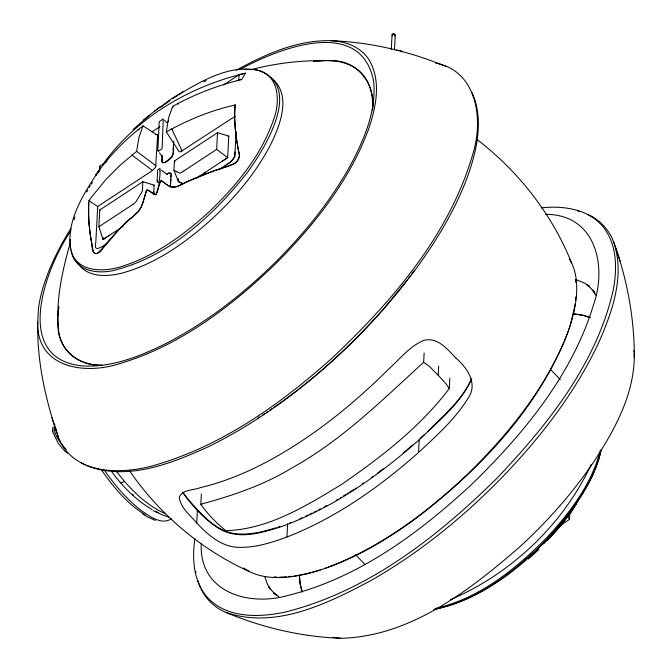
<?xml version="1.0" encoding="UTF-8"?>
<svg xmlns="http://www.w3.org/2000/svg" width="672" height="672" viewBox="0 0 672 672"><rect width="100%" height="100%" fill="white"/><g stroke="black" fill="none" stroke-linecap="round" stroke-linejoin="round"><path stroke-width="1.01" d="M435.708 63.134C477.7 70.93 483.622 120.624 472.702 154.535C449.173 235.41 391.81 301.812 331.691 358.462C281.19 403.477 224.255 444.209 158.836 463.991C125.152 474.776 73.853 476.759 58.397 437.245C43.982 395.623 34.457 350.826 38.716 306.608C39.883 298.696 41.866 290.926 44.352 283.332C50.77 263.928 60.228 245.65 70.972 228.304M234.62 115.223L234.646 112.711M234.822 108.1L235.032 104.908L234.73 109.964M235.032 105.092C211.873 109.99 187.774 120.019 166.32 131.888L179.054 151.62L180.306 151.906L235.276 116.189M394.825 36.103L395.262 35.078L394.699 35.137M70.106 239.316L70.207 245.725M88.528 208.547L88.528 213.772M234.646 112.568L234.721 110.107M88.536 208.404L88.612 206.077M170.528 185.455L170.612 183.28M178.34 179.138L178.475 181.709L183.019 183.742M70.081 243.407C61.916 272.42 54.944 303.4 59.018 333.648C59.774 337.05 60.875 340.376 62.404 343.51M372.481 110.368C373.044 100.892 372.112 91.014 367.912 82.387M88.612 205.934L88.712 203.952M170.52 185.564L170.293 187.127L170.755 180.306M58.733 307.314L57.75 317.285L57.935 326.483M170.638 182.599L170.671 182.028M178.349 178.92L178.382 181.524L181.348 183.019M372.532 109.486C376.085 84.89 357.42 59.716 331.397 60.74M171.007 175.736C172.158 172.385 168.554 172.418 166.832 174.418M162.238 156.929L162.28 156.106M170.705 181.339L170.73 180.886M171.007 175.846L170.814 179.281M173.258 149.369C176.501 156.038 159.02 170.646 162.221 157.13M155.593 134.543L157.147 134.425L157.634 135.391L155.602 167.202L152.485 170.52L97.692 206.506L95.802 242.399C92.786 253.764 102.883 246.221 107.167 243.121M99.624 171.133L99.884 166.118L106.848 161.549M106.798 237.048L103.043 239.476L98.876 226.741L99.75 210.025L142.842 181.726L154.106 185.144L153.737 192.318M103.144 237.527L103.043 239.476L103.832 238.98M142.842 181.726L142.388 190.848L141.456 192.746M162.288 155.904L161.977 162.128L162.8 162.943L164.959 162.296L171.52 157.5L172.981 154.669L173.678 141.414L173.603 142.825M173.275 149.167L173.359 147.529M173.443 145.891L173.527 144.262M419.252 439.177L418.555 452.474C380.268 486.394 337.781 516.583 290.102 535.794C273.664 542.035 256.393 547.848 238.585 547.336C221.424 546.958 207.866 534.82 196.745 523.001L197.442 509.704L188.42 499.758L182.641 491.954M184.044 170.806L216.653 149.394L217.526 132.695L228.791 136.105L227.665 157.584L204.515 172.872M449.828 378.218L449.282 388.525C420.227 427.09 381.083 457.153 341.611 484.403C306.39 505.756 268.204 529.586 225.809 530.636C216.367 523.068 207.724 514.189 200.819 504.252L201.365 493.945M235.049 151.964L234.612 156.962L230.748 161.776M236.132 131.317L234.805 156.584L232.697 159.869M237.098 80.926L238.812 79.8L239.072 74.726L245.608 73.172L241.651 79.514C217.61 85.411 194.267 94.34 172.645 106.428L168.563 118.079L166.32 131.888M286.927 537.02L287.624 523.723M391.297 49.442L392.062 34.91C392.137 33.071 395.228 33.449 395.27 35.146L394.506 49.703M200.819 504.252C232.655 495.575 264.298 484.999 292.606 467.519C342.065 440.118 382.259 399.991 423.646 362.267L424.133 352.985M449.282 388.525L445.796 383.51L438.22 375.304L438.707 366.03M559.432 526.05L569.486 519.456L569.89 511.72M153.703 192.872L153.611 194.578L153.737 192.226M153.728 192.452L153.779 191.444M159.936 171.041L160.037 168.37L157.634 169.957L157.13 180.692M170.78 179.861L170.831 178.954M170.755 180.432L170.797 179.626M217.526 132.695L174.443 160.978L173.972 170.327L176.618 171.738M234.797 108.536L234.646 117.936M52.668 430.088L52.979 426.989M88.687 204.372L88.738 219.206M159.936 171.125C160.364 172.108 159.247 188.496 157.122 180.768M170.948 176.879C172.813 173.082 169.184 171.755 166.916 174.367M88.704 204.187L88.738 203.532M88.721 203.792L88.956 200.684L91.283 197.392L106.336 179.038L120.162 165.186L136.66 151.351L138.911 137.533L143.002 125.874L157.634 135.391M88.754 203.255L88.788 202.826M572.351 508.351L571.343 512.215L566.101 517.264M57.784 316.411L58.834 306.667M575.912 296.915L575.56 300.594M88.956 200.752L97.692 206.506M99.884 166.118L99.59 169.084L95.659 175.375L99.128 171.662M194.93 538.532C191.814 559.146 193.452 582.968 208.673 598.744C228.455 618.66 259.946 617.442 285.323 612.041C367.92 591.335 437.514 536.92 497.07 478.094C547.856 424.712 596.568 363.46 613.225 290.119C617.131 269.388 617.282 245.633 604.01 228.026C589.646 209.11 563.413 205.372 541.288 207.892M574.946 305.113L575.182 303.593M162.985 181.927L160.868 180.44L155.879 194.956L146.84 189.655L145.127 195.182M574.829 305.878L570.965 322.728M601.196 449.425L599.147 458.035L595.09 469.552M600.936 450.509C598.08 464.419 592.116 477.498 585.026 489.737M600.172 450.853C591.637 484.285 569.99 512.576 546.924 537.491C516.239 568.638 480.001 598.021 436.582 608.185M144.665 196.762L143.27 201.978M144.732 196.535L145.06 195.401M163.943 182.591C158.248 176.291 158.953 190.604 156.534 193.301M145.177 195.023L141.28 206.976M156.593 193.091C154.938 198.946 146.353 184.346 145.74 193.158M570.209 325.24C574.778 310.901 577.828 295.73 576.349 280.627C575.719 274.646 574.283 268.708 571.712 263.248C552.224 214.46 518.918 171.763 477.372 139.768M145.261 194.729L145.606 193.612M143.203 202.213L140.96 207.589L138.323 211.495M569.402 327.785L570.73 323.669M568.546 330.347L569.915 326.231M471.786 378.563C461.009 403.217 438.9 420.622 420.101 439.018M74.021 219.845L74.953 217.081M567.638 332.934L569.05 328.818M568.134 331.422L564.623 340.822M471.408 379.159C461.891 400.109 443.671 415.464 427.736 431.441M567.176 334.051C537.457 409.634 478.716 470.644 414.952 519.162C381.839 543.161 345.626 564.295 305.584 574.098C287.129 578.264 266.633 580.146 249.144 571.469C200.92 549.629 159.23 514.097 129.318 470.476M578.122 499.649L577.567 500.959M591.259 464.344C563.296 524.437 511.35 573.678 450.509 599.626M563.984 342.065C542.665 391.499 508.057 434.137 470.047 471.769C428.148 511.963 380.436 547.882 325.559 568.168M594.124 471.71C581.305 500.514 561.162 525.47 538.826 547.47C509.342 575.014 475.154 601.625 434.574 609.269M576.803 502.622L577.256 501.648M577.164 501.85L575.938 504.319M576.752 502.715L573.854 507.805M141.17 207.194L137.894 211.999L133.3 216.308M575.887 504.412L574.199 507.276M86.68 191.932L87.721 190.142M583.918 491.618C549.032 545.177 497.876 595.283 433.759 609.521M71.039 230.555C45.688 267.212 11.164 359.461 83.059 365.963C112.375 367.475 140.549 356.126 166.32 343.316C207.236 322.182 243.869 293.437 276.528 261.114C304.601 232.991 329.96 201.835 349.44 167.11C363.586 140.792 376.74 111.426 373.582 80.833C360.402 15.473 277.032 48.964 239.66 69.712M89.275 187.446L90.308 185.766M141.263 193.057L135.652 202.205L133.644 203.935M91.367 184.069L92.442 182.381M573.308 508.62L573.93 507.688M573.367 508.536L572.578 509.695M573.14 508.864L572.788 509.384M97.02 173.477C81.388 197.308 63.034 226.615 72.576 256.007C78.901 271.698 98.498 273.764 113.005 270.614C168.151 256.964 212.755 216.367 247.111 172.788C264.869 148.487 304.592 84.941 257.317 70.073C228.934 64.756 201.566 80.909 178.273 94.979M572.662 509.569L571.914 510.644M572.032 510.485L571.267 511.577M95.659 175.375C108.662 156.484 124.816 139.826 143.002 125.874M570.662 512.425L569.545 513.988M570.175 513.114L569.856 513.559M569.73 513.736L569.243 514.408M413.935 270.942L411.709 273.991M54.877 424.175C52.08 433.6 60.505 442.781 66.142 449.644M568.806 515.012L568.294 515.718M568.075 516.012L567.487 516.81M102.74 164.564C136.559 117.34 189.63 86.377 245.608 73.172M567.344 517.003L566.773 517.776M410.6 275.495L408.391 278.46M566.891 517.616L565.53 519.422M407.282 279.938L382.763 309.977M565.622 519.305L564.396 520.901M102.127 249.043L103.06 247.825M103.202 247.649L104.454 246.044M565.202 519.859L562.733 523.018M101.993 249.22C100.514 252.538 93.811 256.578 93.097 250.564M564.262 521.069L559.012 527.554M104.74 245.692L106.445 243.583M562.447 523.37L560.742 525.47M106.588 243.407L108.184 241.492M560.456 525.823L556.945 529.964M138.163 211.68L131.359 217.972M108.478 241.147L110.25 239.081M558.718 527.906L543.648 543.917M110.393 238.904L112.048 237.031M556.643 530.309L554.988 532.182M232.562 160.02L231.697 160.927M112.35 236.687L114.19 234.662M382.2 310.523C332.783 365.476 274.823 413.994 208.261 446.804C171.083 463.68 126.89 481.379 86.428 465.52M554.837 532.35L553.148 534.206M114.341 234.494L116.054 232.655M552.838 534.542L551.124 536.382M116.214 232.487L118.112 230.504M550.973 536.542L548.906 538.692M118.272 230.336L120.372 228.211M548.747 538.86L547.302 540.33M227.64 157.609L216.653 149.394M120.532 228.052L122.338 226.271M122.497 226.111L124.664 224.036M231.622 160.994L230.42 162.044M124.832 223.877L128.747 220.282M401.554 51.962C405.107 51.206 397.58 50.072 396.245 50.333M132.938 129.662L149.394 115.298M423.948 434.935L420.134 438.388M528.368 559.045L538.961 549.394M419.437 451.685C436.934 435.355 455.221 419.034 467.905 398.496C478.363 384.09 467.309 367.912 456.078 358.184M129.091 219.971L131.183 218.123M419.219 439.807C378.529 475.717 333.144 507.872 281.77 526.47C262.937 532.535 241.08 539.465 222.037 530.284C205.976 521.396 193.444 507.116 182.608 492.576M227.438 157.811L224.129 159.995M412.608 445.032L403.2 453.012M133.123 216.451C118.784 226.498 109.948 242.726 96.886 253.646C90.586 253.823 92.803 244.104 91.098 239.946M533.156 553.367L532.241 554.14M532.476 553.946L531.283 554.929M532.048 554.299L530.796 555.324M230.656 161.851L227.338 164.203M171.511 518.734C161.406 525.554 149.268 516.02 140.944 510.334C126.941 499.38 115.273 485.738 105.084 471.248M230.328 162.12L226.674 164.632M154.61 111.149L171.335 98.851L183.07 91.61M143.531 120.011L160.171 106.688M161.045 107.201L163.279 105.496M381.209 470.35L383.082 468.938M234.864 163.254C239.064 160.566 240.568 155.408 238.476 150.898M379.327 471.744L380.579 470.812M377.437 473.13L378.697 472.206M164.774 104.387L170.016 100.59M371.784 477.221L373.044 476.314M234.671 163.397L227.548 166.463M274.092 407.291C327.138 370.524 373.8 324.769 412.65 273.286C435.322 242.844 455.549 210.076 468.418 174.208C476.524 150.545 482.479 124.169 474.81 99.59M165.43 513.736C149.302 506.646 135.971 494.491 124.463 481.387L121.162 483.067L120.238 482.168M272.572 408.341L269.497 410.432M362.342 483.773L363.602 482.916M173.023 98.49L177.526 95.458M266.314 412.549L267.918 411.482M222.541 167.353L225.347 165.505M108.578 235.88L109.561 235.234M218.728 169.865L219.425 169.403M219.971 169.042L222.701 167.244M225.061 165.69L226.136 164.984M565.37 517.751L564.816 518.112M152.082 131.846L159.911 126.706M166.001 122.707L168.613 120.994M223.415 85.008L239.072 74.726M153.317 185.665L154.106 185.144M228.001 136.626L228.791 136.105M98.876 226.741L133.308 204.145M123.035 226.388L104.084 238.829M196.048 178.433L196.644 178.046M196.888 177.878L204.952 172.595M222.55 161.028L223.532 160.381M226.01 165.068L226.884 164.489M558.113 526.915L558.776 526.478M355.186 488.527L355.933 488.04M183.716 171.024L180.113 173.166L176.442 171.662M262.979 414.733L264.667 413.633M352.96 489.972L353.699 489.493M351.473 490.921L352.212 490.451M257.796 418.051L259.518 416.959M349.986 491.87L350.725 491.4M347.76 493.265L348.499 492.803M345.534 494.642L346.273 494.189M343.652 495.793L344.795 495.104M340.25 497.843L341.384 497.171M336.857 499.85L337.982 499.187M236.082 70.291C265.222 54.365 297.284 39.74 331.212 40.715C370.625 42.185 409.55 51.307 445.906 66.494M324.626 506.696L326.726 505.562M318.385 509.972L320.46 508.897M314.244 512.056L316.31 511.022M181.398 184.523L182.708 183.876M181.39 184.531C176.904 187.236 170.797 188.521 166.639 184.481M181.18 184.632L188.21 181.23M183.145 183.658L185.556 182.482M310.136 514.055L312.194 513.064M180.919 184.766L179.264 185.522M185.774 182.381L191.327 179.81M525.764 558.776L525.143 559.037L525.907 558.701M203.86 81.766L206.262 80.632M306.062 515.97L308.095 515.021M188.647 181.028L214.956 170.478M191.772 179.609L194.233 178.517M299.989 518.683L302.005 517.801M194.687 178.324L196.946 177.358M179.029 185.623C174.51 188.395 169.142 186.967 165.421 183.624M197.4 177.164L200.13 176.03M200.357 175.938L202.868 174.93M291.203 522.337L290.002 522.808M203.33 174.754L211.672 171.62M212.142 171.461L218.022 169.445M215.191 170.394L224.196 167.471M277.964 527.15L279.88 526.512M218.492 169.285L221.105 168.437M221.34 168.361L227.304 166.538M276.066 527.772C261.946 532.014 246.859 535.954 232.05 533.131C217.93 530.166 207.11 519.758 197.442 509.704M224.44 167.395L233.596 164.094L236.485 161.86L238.552 159.037L239.501 155.988L236.788 141.296M320.258 570.024L307.213 573.636L294.437 576.03M251.219 69.644C275.554 63.244 300.779 60.346 325.928 60.581L330.557 60.69M313.354 61.513L317.15 61.06M313.866 61.438C326.34 59.842 339.637 60.077 351.17 65.654M238.812 79.8L241.651 79.514M288.406 576.694L292.488 576.282M318.091 60.967L324.45 60.606M392.767 35.062L392.062 34.818L392.599 35.952M244.826 69.451L253.487 69.569M279.569 577.13L286.364 576.895M99.758 365.207L102.312 365.299M274.042 576.912L276.805 577.021M101.472 365.274C86.209 365.198 69.628 358.562 62.706 344.123M200.97 588.764C206.018 599.449 215.208 607.958 226.086 612.494C262.408 627.665 301.308 636.796 340.687 638.274C410.138 636.77 469.652 590.285 519.968 546.706C547.294 521.522 572.208 493.592 593.116 462.84C613.847 431.264 633.587 396.102 634.301 357.395C634.477 317.948 627.001 278.67 613.544 241.634C609.034 229.69 599.659 219.736 587.975 214.561M545.597 214.376C595.367 214.15 607.345 265.364 593.569 304.685C572.368 374.615 524.311 432.902 472.903 483.26C420.134 532.249 359.57 577.559 288.616 595.274C248.984 606.925 198.962 592.595 201.239 543.421M331.212 40.715C346.172 41.261 362.057 47.527 369.768 61.068C381.402 82.219 375.866 107.688 368.516 129.31C349.364 181.003 314.16 225.103 275.629 263.794C231.143 306.684 179.903 345.702 119.944 363.535C85.529 375.01 36.028 368.533 37.691 321.535M340.687 638.274L332.539 637.35M98.918 365.156C77.893 365.4 58.624 348.667 58.01 327.272M573.376 313.858L582.565 315.185L590.335 317.621M573.913 313.9L582.826 315.244L590.125 317.528M254.293 69.661L257.166 70.115M577.954 211L579.466 211.42M169.336 517.255L162.968 515.189L153.115 510.636M575.24 279.317L584.632 283.164L589.747 286.549L586.656 284.432L591.083 288.473L594.812 293.168L592.847 289.985L595.896 295.327M138.256 129.612L139.196 129.94M259.216 70.619C279.838 76.574 280.022 103.303 273.521 119.834C260.988 156.181 235.679 186.556 208.152 212.688C183.792 234.94 156.299 254.789 124.807 265.44C107.016 272.009 77.986 273.949 71.173 251.252M155.341 520.439L147.596 516.944L142.338 513.71M226.086 612.494C275.377 629.454 327.121 603.708 370.297 580.902C419.849 552.703 464.428 516.272 504.008 475.364C541.136 436.506 574.568 393.322 597.794 344.627C611.94 313.018 625.472 276.083 613.544 241.634M182.28 183.422L183.112 183.784M182.171 183.38L181.658 183.154M423.646 362.267L429.358 366.341L438.22 375.304M158.256 512.56L155.837 511.442M166.387 173.914L161.406 170.176M85.1 464.881L81.287 462.806M351.792 65.965C358.571 69.384 364.207 74.987 367.609 81.774M152.174 509.527C135.811 500.186 122.455 486.318 111.367 471.24M249.144 571.469L243.524 567.949M67.746 453.155L65.108 451.273M145.102 514.769C127.268 503.798 113.568 487.309 101.758 470.274M278.863 596.585L273.731 593.2L276.822 595.316L272.378 591.268L268.624 586.564L270.102 588.958M271.051 77.776C292.732 94.458 279.838 126.193 269.909 146.017C255.352 173.687 234.814 197.837 211.957 218.996C186.346 242.004 157.366 262.912 123.908 272.58C108.52 276.931 86.797 278.351 77.398 262.34M163.632 182.381L164.287 182.834M164.077 182.683L165.287 183.523M164.48 182.96L165.514 183.683M166.228 184.195L165.556 183.716M136.66 151.351L156.038 165.841M131.914 155.072L152.485 170.52M165.715 121.405L164.598 120.296M132.292 494.105L133.535 495.205M64.646 450.87L58.346 443.47L54.247 435.204M159.449 152.863L162.254 156.593M550.973 369.894L560.356 379.722M355.606 554.719L364.997 564.547M196.745 523.001C190.268 515.18 180.55 507.965 179.248 497.297C182.297 489.325 193.469 490.426 200.264 487.662C235.351 479.354 267.935 462.899 298.049 443.377C331.036 421.999 361.15 396.446 389.029 368.785C400.075 358.848 409.668 346.189 423.755 340.435C437.43 336.529 447.527 349.415 455.944 358.042M124.463 481.387L116.575 471.568M569.293 258.896L571.712 263.248M270.085 588.857L267.532 584.396L264.726 576.534M174.443 160.978L175.006 161.96M99.75 210.025L100.027 210.521M172.645 106.428L173.099 107.243M567.008 514.979L569.486 519.456M178.114 103.454L178.458 104.177M472.055 92.803L474.314 98.188M171.78 128.906L182.154 151.066M200.348 587.454L197.736 580.507M173.972 170.327L178.248 181.222M58.397 437.245L55.742 428.534M302.198 592.091L300.208 584.237L299.376 575.492M615.46 247.338L620.147 261.232M51.845 417.757L56.498 431.533M302.081 591.746L300.182 584.094L299.376 575.602M54.104 434.683L53.794 433.23M53.155 433.255L52.626 429.383M92.778 248.951L93.064 250.387M92.66 248.396L92.266 246.389M238.442 150.721L235.956 135.29M92.198 246.028L91.652 243.146M235.519 107.26L235.032 104.866M91.627 242.97L90.174 233.856M195.644 571.351L195.922 572.93M91.073 239.77L90.628 236.964M236.762 141.12L236.334 138.188M90.602 236.796L89.779 230.798M70.258 246.607L70.753 249.95M394.733 34.81L393.557 33.827L392.633 34.7M236.309 138.012L235.301 129.31M90.149 233.688L89.158 224.986M235.931 135.122L235.603 132.275M575.551 280.652L575.778 282.559M89.754 230.63L88.931 222.23M235.586 132.107L234.654 118.087M633.847 350.549L633.99 351.859M235.284 129.142L235.057 126.386M89.141 224.826L88.536 213.931M235.049 126.227L234.864 123.522M88.922 222.071L88.746 219.358M634.099 353.22L634.301 357.395M52.685 430.382L52.727 431.054M234.856 123.362L234.62 115.374M157.853 150.662L158.374 151.368L162.12 148.655L163.262 118.894L159.247 121.682L157.853 150.662"/></g></svg>
